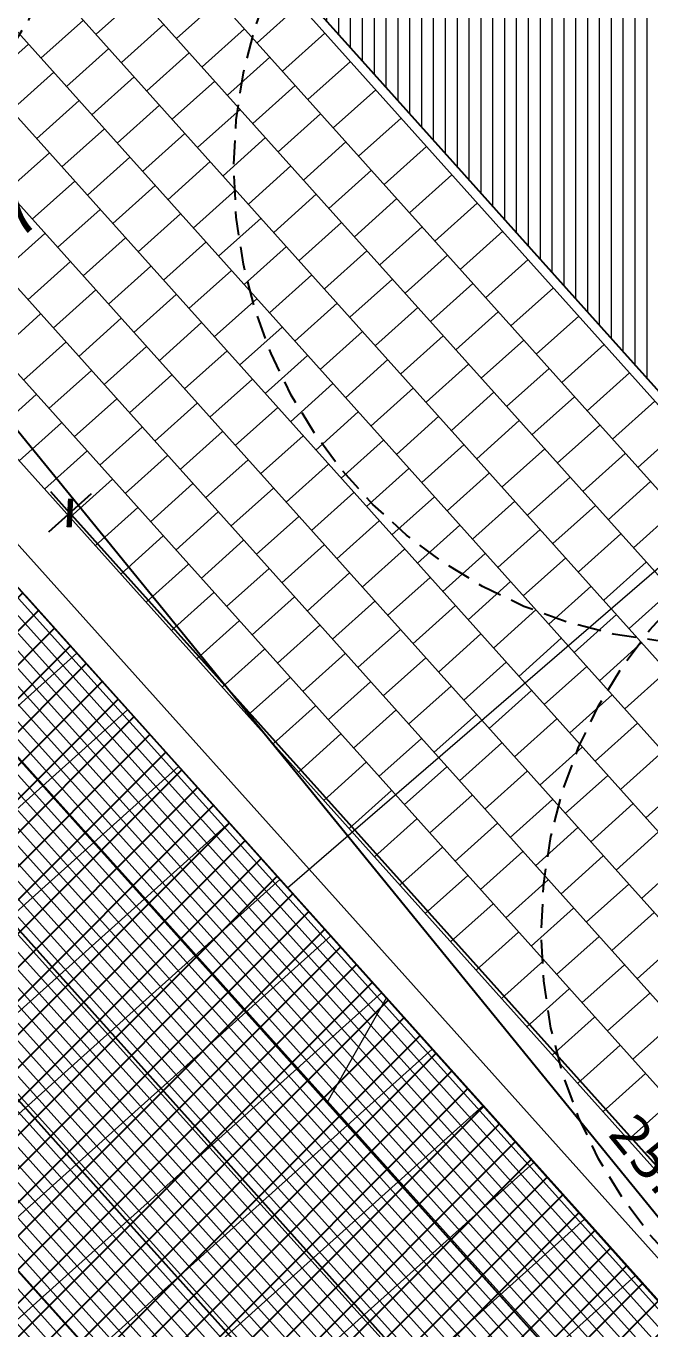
# Model space of a CAD drawing. Header units: metres. Extents: x 678805 to 1359287, y 2747329 to 5497370.
# Drawn here: x 679933.25 to 679939.81, y 2748764.2 to 2748777.91 of the extents above; entities that cross this region are included whole.
import ezdxf
from ezdxf.enums import TextEntityAlignment as Align

# ---------------------------------------------------------------- set-up
doc = ezdxf.new("R2010")
doc.units = ezdxf.units.M
doc.linetypes.add('XREF_MON_BUILDINGS$0$DASHEDX2', pattern=[1.5, 1, -0.5])
doc.linetypes.add('XREF_MON_SFT_TREES$0$HIDDEN', pattern=[0.375, 0.25, -0.125])
for name, color, linetype in [('00_XREF_MON_HSC_PAVEMENT', 7, 'Continuous'), ('00_XREF_TWQ_BUILDINGS', 7, 'Continuous'), ('00_XREF_TWQ_SFT_TREES', 7, 'Continuous'), ('XREF_MON_BUILDINGS$0$02-L-05 Stair', 6, 'Continuous'), ('XREF_MON_BUILDINGS$0$02-L-05 Stair_Levels', 81, 'Continuous'), ('XREF_MON_BUILDINGS$0$COTAUX', 7, 'Continuous'), ('XREF_MON_GENERAL_LAYOUT$0$02-L-Edge Line Stair +10cm', 6, 'Continuous'), ('XREF_MON_GENERAL_LAYOUT$0$02-L-Edge Line Step -10cm', 6, 'Continuous'), ('XREF_MON_SFT_TREES$0$SL_TREE_CANOPY', 251, 'XREF_MON_SFT_TREES$0$HIDDEN'), ('XREF_MON_SFT_TREES$0$SL_TREE_TRUNK', 251, 'Continuous')]:
    doc.layers.add(name, color=color, linetype=linetype)
for name, color, linetype, true_color in [('02-L-Waterfeatures 01', 7, 'Continuous', 0x4da6ff), ('XREF_MON_SFT_TREES$0$SL_TREE_ALBIZIA_LEBBECK', 7, 'Continuous', 0xa3a300), ('XREF_MON_SFT_TREES$0$SL_TREE_ZIZIPHUS_SPINA', 7, 'Continuous', 0xc6d408)]:
    doc.layers.add(name, color=color, linetype=linetype, true_color=true_color)
for name, color, linetype, lineweight in [('XREF_MON_GENERAL_LAYOUT$0$02-L-Level Curves 0.25-0.75m', 33, 'Continuous', 5), ('XREF_MON_GENERAL_LAYOUT$0$02-L-Level Curves 0.50m', 33, 'Continuous', 5), ('XREF_MON_GENERAL_LAYOUT$0$02-L-Level Curves 1m', 37, 'Continuous', 5), ('XREF_MON_GENERAL_LAYOUT$0$02-L-Material Change', 251, 'Continuous', 5)]:
    doc.layers.add(name, color=color, linetype=linetype, lineweight=lineweight)
for name, color, linetype, lineweight, true_color in [('XREF_MON_HSC_PAVEMENT$0$02-L-Joints-Paviment_07_Natural Stone', 7, 'Continuous', 5, 0x998833), ('XREF_MON_HSC_PAVEMENT$0$02-L-Joints-Paviment_07_Precast Concrete Blocks 60X40', 7, 'Continuous', 5, 0x999999), ('XREF_MON_HSC_PAVEMENT$0$03-TR-Pavement_02_Sealed Gravel', 7, 'Continuous', 5, 0x38321e), ('XREF_MON_HSC_PAVEMENT$0$03-TR-Pavement_07_Precast Concrete Blocks 60X40', 7, 'Continuous', 5, 0x999999), ('XREF_MON_HSC_PAVEMENT$0$03-TR-Pavement_08_Natural Stone Bleachers', 7, 'Continuous', 5, 0x969696)]:
    doc.layers.add(name, color=color, linetype=linetype, lineweight=lineweight, true_color=true_color)
doc.layers.get('XREF_MON_SFT_TREES$0$SL_TREE_ALBIZIA_LEBBECK').off()
doc.layers.get('XREF_MON_SFT_TREES$0$SL_TREE_ZIZIPHUS_SPINA').off()
doc.styles.add('XREF_MON_BUILDINGS$0$E200', font='verdana.ttf', dxfattribs={"height": 0.4})
doc.styles.add('XREF_MON_BUILDINGS$0$Standard', font='arial.ttf')
doc.styles.add('XREF_MON_GENERAL_LAYOUT$0$Standard', font='arial.ttf')
doc.dimstyles.new('XREF_MON_BUILDINGS$0$E200', dxfattribs={"dimscale": 0.03, "dimtxt": 12, "dimasz": 1, "dimexe": 0.1, "dimexo": 1, "dimgap": 4, "dimtad": 1, "dimzin": 0, "dimdsep": 46, "dimtxsty": 'XREF_MON_BUILDINGS$0$E200', "dimblk1": 'XREF_MON_BUILDINGS$0$LINCOT200', "dimblk2": 'XREF_MON_BUILDINGS$0$LINCOT200', "dimsah": 1, "dimcen": 0.1, "dimdle": 0.1, "dimse1": 1, "dimse2": 1, "dimclrt": 256, "dimadec": 0, "dimazin": 0, "dimtfac": 0.015385, "dimtofl": 0, "dimtmove": 0, "dimatfit": 3, "dimldrblk": 'XREF_MON_BUILDINGS$0$LINCOT200', "dimfxl": 1, "dimtolj": 1, "dimtzin": 0, "dimarcsym": 0})

# ---------------------------------------------------------------- blocks, each defined once
blk = doc.blocks.new('*U211')
at = {"linetype": 'XREF_MON_BUILDINGS$0$DASHEDX2', "ltscale": 0.5}
for points in [[(0, -1.5), (0, 1.5)], [(1.5, 0), (-1.5, 0)]]:
    blk.add_lwpolyline(points, dxfattribs=at)
blk.add_circle((0, 0), 0.75)
at = {"ltscale": 0.3, "style": 'XREF_MON_BUILDINGS$0$Standard'}
blk.add_attdef('COTES', text='', height=2, dxfattribs=at).set_placement((4.417, -2.215), align=Align.MIDDLE)
blk = doc.blocks.new('XREF_MON_BUILDINGS$0$LINCOT200')
for p, q in [((0, -10), (0, 10)), ((0, 0), (10, 0))]:
    blk.add_line(p, q)
at = {"const_width": 1.88}
blk.add_lwpolyline([(3.54, -3.54), (-3.54, 3.54)], dxfattribs=at)
at = {"layer": 'XREF_MON_BUILDINGS$0$COTAUX'}
blk.add_line((0, 0), (-1.25, 0), dxfattribs=at)
blk = doc.blocks.new('*D212')
at = {"layer": 'DEFPOINTS', "color": 0, "ltscale": 0.3, "transparency": 16777216}
for p in [(679931.752, 2748775.371), (679930.818, 2748774.61), (679946.748, 2748755.06)]:
    blk.add_point(p, dxfattribs=at)
at = {"layer": 'XREF_MON_BUILDINGS$0$02-L-05 Stair_Levels', "color": 0, "lineweight": -2, "ltscale": 0.3, "transparency": 16777216}
blk.add_line((679947.662, 2748755.844), (679931.771, 2748775.348), dxfattribs=at)
at = {"layer": 'XREF_MON_BUILDINGS$0$02-L-05 Stair_Levels', "color": 0, "lineweight": -2, "ltscale": 0.3, "transparency": 16777216, "xscale": 0.03, "yscale": 0.03, "zscale": 0.03}
for p, rotation in [((679931.752, 2748775.371), 129.1736567765125), ((679947.681, 2748755.821), 309.1736567765125)]:
    blk.add_blockref('XREF_MON_BUILDINGS$0$LINCOT200', p, dxfattribs=dict(at, rotation=rotation))
at = {"layer": 'XREF_MON_BUILDINGS$0$02-L-05 Stair_Levels', "ltscale": 0.3, "transparency": 16777216, "insert": (679940.002, 2748765.766), "char_height": 0.4, "attachment_point": 5, "rotation": 309.1737, "style": 'XREF_MON_BUILDINGS$0$E200'}
blk.add_mtext('\\A1;25.22', dxfattribs=at)
blk = doc.blocks.new('*D128')
at = {"layer": 'DEFPOINTS', "color": 0, "ltscale": 0.3, "transparency": 16777216}
for p in [(679933.708, 2748772.784), (679933.016, 2748772.162), (679947.684, 2748755.835)]:
    blk.add_point(p, dxfattribs=at)
at = {"layer": 'XREF_MON_BUILDINGS$0$02-L-05 Stair_Levels', "color": 0, "lineweight": -2, "ltscale": 0.3, "transparency": 16777216}
blk.add_line((679948.357, 2748756.48), (679933.728, 2748772.762), dxfattribs=at)
at = {"layer": 'XREF_MON_BUILDINGS$0$02-L-05 Stair_Levels', "color": 0, "lineweight": -2, "ltscale": 0.3, "transparency": 16777216, "xscale": 0.03, "yscale": 0.03, "zscale": 0.03}
for p, rotation in [((679933.708, 2748772.784), 131.9375448869224), ((679948.377, 2748756.457), 311.9375448869224)]:
    blk.add_blockref('XREF_MON_BUILDINGS$0$LINCOT200', p, dxfattribs=dict(at, rotation=rotation))
at = {"layer": 'XREF_MON_BUILDINGS$0$02-L-05 Stair_Levels', "ltscale": 0.3, "transparency": 16777216, "insert": (679941.287, 2748764.84), "char_height": 0.4, "attachment_point": 5, "rotation": 311.9375, "style": 'XREF_MON_BUILDINGS$0$E200'}
blk.add_mtext('\\A1;21.95', dxfattribs=at)
blk = doc.blocks.new('XREF_MON_SFT_TREES$0$Ziziphus_spina_christi')
h = blk.add_hatch()
h.set_pattern_fill('ANSI31', color=256, scale=0.1)
edge = h.paths.add_edge_path()
edge.add_arc((0, 0), 5, 0, 360)
at = {"layer": 'XREF_MON_SFT_TREES$0$SL_TREE_TRUNK'}
h = blk.add_hatch(color=256, dxfattribs=at)
h.dxf.hatch_style = 1
edge = h.paths.add_edge_path()
edge.add_arc((0, 0), 0.25, 0, 360)
at = {"layer": 'XREF_MON_SFT_TREES$0$SL_TREE_CANOPY', "linetype": 'XREF_MON_SFT_TREES$0$HIDDEN'}
blk.add_circle((0, 0), 5, dxfattribs=at)
at = {"layer": 'XREF_MON_SFT_TREES$0$SL_TREE_TRUNK'}
blk.add_circle((0, 0), 0.25, dxfattribs=at)
blk = doc.blocks.new('XREF_MON_SFT_TREES$0$Albizia_lebbeck')
h = blk.add_hatch()
h.set_pattern_fill('ANSI31', color=256, scale=0.1)
edge = h.paths.add_edge_path()
edge.add_arc((0, 0), 5, -25.4481, 334.5519)
at = {"layer": 'XREF_MON_SFT_TREES$0$SL_TREE_TRUNK'}
h = blk.add_hatch(color=256, dxfattribs=at)
h.dxf.hatch_style = 1
edge = h.paths.add_edge_path()
edge.add_arc((0, 0), 0.25, 0, 360)
at = {"layer": 'XREF_MON_SFT_TREES$0$SL_TREE_CANOPY', "linetype": 'XREF_MON_SFT_TREES$0$HIDDEN'}
blk.add_circle((0, 0), 5, dxfattribs=at)
at = {"layer": 'XREF_MON_SFT_TREES$0$SL_TREE_TRUNK'}
blk.add_circle((0, 0), 0.25, dxfattribs=at)
blk = doc.blocks.new('XREF_MON_SFT_TREES')
at = {"layer": 'XREF_MON_SFT_TREES$0$SL_TREE_ALBIZIA_LEBBECK', "rotation": 25.44812939262281}
blk.add_blockref('XREF_MON_SFT_TREES$0$Albizia_lebbeck', (679940.433, 2748776.409), dxfattribs=at)
at = {"layer": 'XREF_MON_SFT_TREES$0$SL_TREE_ZIZIPHUS_SPINA', "rotation": 25.44812939262281}
for p in [(679928.881, 2748780.364), (679943.669, 2748768.373)]:
    blk.add_blockref('XREF_MON_SFT_TREES$0$Ziziphus_spina_christi', p, dxfattribs=at)
blk = doc.blocks.new('XREF_MON_HSC_PAVEMENT')
at = {"layer": 'XREF_MON_HSC_PAVEMENT$0$03-TR-Pavement_02_Sealed Gravel', "linetype": 'Continuous'}
h = blk.add_hatch(dxfattribs=at)
h.set_pattern_fill('ANSI31', color=256, scale=0.0393, angle=45)
h.set_pattern_definition([(90, (652974.11672, 2717198.73223), (-0.1247775, 0), [])])
h.paths.add_polyline_path([(679942.353, 2748782.84), (679957.858, 2748787.975), (679962.616, 2748773.612), (679947.111, 2748768.477)], flags=16)
h.paths.add_polyline_path([(679947.422, 2748813.15), (679917.58, 2748798.949), (679953.093, 2748759.365), (679980.42, 2748776.369)])
at = {"layer": 'XREF_MON_HSC_PAVEMENT$0$03-TR-Pavement_08_Natural Stone Bleachers', "ltscale": 0.3}
h = blk.add_hatch(dxfattribs=at)
h.set_pattern_fill('ANSI31', color=256, scale=0.0393, angle=87)
h.set_pattern_definition([(132, (0, 0), (-0.092727753461, -0.083492444235), [])])
h.paths.add_polyline_path([(679919.201, 2748764.2), (679930.812, 2748774.618), (679947.781, 2748755.706), (679946.748, 2748755.06), (679945.323, 2748754.852), (679943.898, 2748754.643), (679942.473, 2748754.434), (679941.049, 2748754.225), (679939.624, 2748754.016), (679938.199, 2748753.807), (679936.774, 2748753.599), (679935.349, 2748753.39), (679933.924, 2748753.181), (679932.499, 2748752.972), (679931.075, 2748752.763), (679929.65, 2748752.555)])
at = {"layer": 'XREF_MON_HSC_PAVEMENT$0$02-L-Joints-Paviment_07_Natural Stone'}
for points in [[(679922.17, 2748760.891), (679933.781, 2748771.309)], [(679922.705, 2748760.296), (679934.315, 2748770.714)], [(679923.239, 2748759.7), (679934.85, 2748770.118)], [(679923.773, 2748759.105), (679935.384, 2748769.523)], [(679924.307, 2748758.509), (679935.918, 2748768.927)], [(679924.842, 2748757.914), (679936.452, 2748768.332)], [(679925.376, 2748757.318), (679936.987, 2748767.736)], [(679925.91, 2748756.723), (679937.521, 2748767.141)], [(679926.444, 2748756.128), (679938.055, 2748766.545)], [(679926.979, 2748755.532), (679938.59, 2748765.95)], [(679927.513, 2748754.937), (679939.124, 2748765.355)], [(679928.047, 2748754.341), (679939.658, 2748764.759)]]:
    blk.add_lwpolyline(points, dxfattribs=at)
at = {"layer": 'XREF_MON_HSC_PAVEMENT$0$02-L-Joints-Paviment_07_Precast Concrete Blocks 60X40'}
for points in [[(679934.431, 2748778.222), (679933.984, 2748777.822)], [(679935.278, 2748778.176), (679934.832, 2748777.776)], [(679936.126, 2748778.13), (679935.679, 2748777.73)], [(679933.851, 2748777.97), (679933.404, 2748777.57)], [(679934.698, 2748777.924), (679934.252, 2748777.524)], [(679935.545, 2748777.879), (679935.099, 2748777.478)], [(679936.393, 2748777.833), (679935.946, 2748777.432)], [(679933.271, 2748777.719), (679932.824, 2748777.318)], [(679934.118, 2748777.673), (679933.671, 2748777.272)], [(679934.965, 2748777.627), (679934.519, 2748777.226)], [(679935.813, 2748777.581), (679935.366, 2748777.18)], [(679936.66, 2748777.535), (679936.213, 2748777.134)], [(679933.538, 2748777.421), (679933.091, 2748777.02)], [(679934.385, 2748777.375), (679933.938, 2748776.974)], [(679935.232, 2748777.329), (679934.786, 2748776.928)], [(679936.08, 2748777.283), (679935.633, 2748776.882)], [(679936.927, 2748777.237), (679936.48, 2748776.836)], [(679933.805, 2748777.123), (679933.358, 2748776.722)], [(679934.652, 2748777.077), (679934.206, 2748776.677)], [(679935.499, 2748777.031), (679935.053, 2748776.631)], [(679936.347, 2748776.985), (679935.9, 2748776.585)], [(679937.194, 2748776.939), (679936.747, 2748776.539)], [(679934.072, 2748776.825), (679933.625, 2748776.425)], [(679934.919, 2748776.779), (679934.473, 2748776.379)], [(679935.767, 2748776.734), (679935.32, 2748776.333)], [(679936.614, 2748776.688), (679936.167, 2748776.287)], [(679933.492, 2748776.574), (679933.045, 2748776.173)], [(679934.339, 2748776.528), (679933.893, 2748776.127)], [(679937.461, 2748776.642), (679937.015, 2748776.241)], [(679935.186, 2748776.482), (679934.74, 2748776.081)], [(679936.034, 2748776.436), (679935.587, 2748776.035)], [(679936.881, 2748776.39), (679936.434, 2748775.989)], [(679933.759, 2748776.276), (679933.312, 2748775.875)], [(679937.728, 2748776.344), (679937.282, 2748775.943)], [(679934.606, 2748776.23), (679934.16, 2748775.829)], [(679935.454, 2748776.184), (679935.007, 2748775.783)], [(679936.301, 2748776.138), (679935.854, 2748775.737)], [(679934.026, 2748775.978), (679933.579, 2748775.577)], [(679937.148, 2748776.092), (679936.702, 2748775.691)], [(679937.995, 2748776.046), (679937.549, 2748775.645)], [(679934.873, 2748775.932), (679934.427, 2748775.531)], [(679935.721, 2748775.886), (679935.274, 2748775.486)], [(679936.568, 2748775.84), (679936.121, 2748775.44)], [(679933.446, 2748775.726), (679932.999, 2748775.326)], [(679937.415, 2748775.794), (679936.969, 2748775.394)], [(679938.263, 2748775.748), (679937.816, 2748775.348)], [(679934.293, 2748775.68), (679933.847, 2748775.28)], [(679935.14, 2748775.634), (679934.694, 2748775.234)], [(679935.988, 2748775.588), (679935.541, 2748775.188)], [(679933.713, 2748775.429), (679933.266, 2748775.028)], [(679936.835, 2748775.543), (679936.388, 2748775.142)], [(679937.682, 2748775.497), (679937.236, 2748775.096)], [(679938.53, 2748775.451), (679938.083, 2748775.05)], [(679934.56, 2748775.383), (679934.114, 2748774.982)], [(679935.408, 2748775.337), (679934.961, 2748774.936)], [(679936.255, 2748775.291), (679935.808, 2748774.89)], [(679937.102, 2748775.245), (679936.656, 2748774.844)], [(679937.949, 2748775.199), (679937.503, 2748774.798)], [(679938.797, 2748775.153), (679938.35, 2748774.752)], [(679933.98, 2748775.131), (679933.534, 2748774.73)], [(679934.827, 2748775.085), (679934.381, 2748774.684)], [(679935.675, 2748775.039), (679935.228, 2748774.638)], [(679933.4, 2748774.879), (679932.953, 2748774.478)], [(679936.522, 2748774.993), (679936.075, 2748774.592)], [(679937.369, 2748774.947), (679936.923, 2748774.546)], [(679938.217, 2748774.901), (679937.77, 2748774.5)], [(679934.247, 2748774.833), (679933.801, 2748774.432)], [(679935.095, 2748774.787), (679934.648, 2748774.386)], [(679935.942, 2748774.741), (679935.495, 2748774.341)], [(679939.064, 2748774.855), (679938.617, 2748774.455)], [(679936.789, 2748774.695), (679936.343, 2748774.295)], [(679937.636, 2748774.649), (679937.19, 2748774.249)], [(679938.484, 2748774.603), (679938.037, 2748774.203)], [(679933.667, 2748774.581), (679933.22, 2748774.181)], [(679934.514, 2748774.535), (679934.068, 2748774.135)], [(679935.362, 2748774.489), (679934.915, 2748774.089)], [(679939.331, 2748774.557), (679938.884, 2748774.157)], [(679936.209, 2748774.443), (679935.762, 2748774.043)], [(679937.056, 2748774.398), (679936.61, 2748773.997)], [(679937.904, 2748774.352), (679937.457, 2748773.951)], [(679933.934, 2748774.284), (679933.488, 2748773.883)], [(679934.782, 2748774.238), (679934.335, 2748773.837)], [(679935.629, 2748774.192), (679935.182, 2748773.791)], [(679938.751, 2748774.306), (679938.304, 2748773.905)], [(679939.598, 2748774.26), (679939.151, 2748773.859)], [(679936.476, 2748774.146), (679936.029, 2748773.745)], [(679937.323, 2748774.1), (679936.877, 2748773.699)], [(679938.171, 2748774.054), (679937.724, 2748773.653)], [(679933.354, 2748774.032), (679932.907, 2748773.631)], [(679934.201, 2748773.986), (679933.755, 2748773.585)], [(679935.049, 2748773.94), (679934.602, 2748773.539)], [(679939.018, 2748774.008), (679938.571, 2748773.607)], [(679939.865, 2748773.962), (679939.419, 2748773.561)], [(679935.896, 2748773.894), (679935.449, 2748773.493)], [(679936.743, 2748773.848), (679936.297, 2748773.447)], [(679937.59, 2748773.802), (679937.144, 2748773.401)], [(679933.621, 2748773.734), (679933.175, 2748773.333)], [(679934.468, 2748773.688), (679934.022, 2748773.287)], [(679935.316, 2748773.642), (679934.869, 2748773.241)], [(679938.438, 2748773.756), (679937.991, 2748773.355)], [(679939.285, 2748773.71), (679938.838, 2748773.309)], [(679940.132, 2748773.664), (679939.686, 2748773.264)], [(679936.163, 2748773.596), (679935.716, 2748773.196)], [(679937.01, 2748773.55), (679936.564, 2748773.15)], [(679937.858, 2748773.504), (679937.411, 2748773.104)], [(679933.888, 2748773.436), (679933.442, 2748773.036)], [(679934.736, 2748773.39), (679934.289, 2748772.99)], [(679938.705, 2748773.458), (679938.258, 2748773.058)], [(679939.552, 2748773.412), (679939.106, 2748773.012)], [(679935.583, 2748773.344), (679935.136, 2748772.944)], [(679936.43, 2748773.298), (679935.984, 2748772.898)], [(679937.277, 2748773.252), (679936.831, 2748772.852)], [(679934.155, 2748773.139), (679933.709, 2748772.738)], [(679935.003, 2748773.093), (679934.556, 2748772.692)], [(679938.125, 2748773.207), (679937.678, 2748772.806)], [(679938.972, 2748773.161), (679938.525, 2748772.76)], [(679939.819, 2748773.115), (679939.373, 2748772.714)], [(679935.85, 2748773.047), (679935.403, 2748772.646)], [(679936.697, 2748773.001), (679936.251, 2748772.6)], [(679937.545, 2748772.955), (679937.098, 2748772.554)], [(679934.423, 2748772.841), (679933.976, 2748772.44)], [(679938.392, 2748772.909), (679937.945, 2748772.508)], [(679939.239, 2748772.863), (679938.792, 2748772.462)], [(679940.086, 2748772.817), (679939.64, 2748772.416)], [(679935.27, 2748772.795), (679934.823, 2748772.394)], [(679936.117, 2748772.749), (679935.67, 2748772.348)], [(679936.964, 2748772.703), (679936.518, 2748772.302)], [(679934.69, 2748772.543), (679934.243, 2748772.142)], [(679937.812, 2748772.657), (679937.365, 2748772.256)], [(679938.659, 2748772.611), (679938.212, 2748772.21)], [(679939.506, 2748772.565), (679939.06, 2748772.164)], [(679935.537, 2748772.497), (679935.09, 2748772.096)], [(679936.384, 2748772.451), (679935.938, 2748772.05)], [(679937.231, 2748772.405), (679936.785, 2748772.005)], [(679938.079, 2748772.359), (679937.632, 2748771.959)], [(679938.926, 2748772.313), (679938.479, 2748771.913)], [(679939.773, 2748772.267), (679939.327, 2748771.867)], [(679934.957, 2748772.245), (679934.51, 2748771.845)], [(679935.804, 2748772.199), (679935.357, 2748771.799)], [(679936.651, 2748772.153), (679936.205, 2748771.753)], [(679937.499, 2748772.107), (679937.052, 2748771.707)], [(679938.346, 2748772.062), (679937.899, 2748771.661)], [(679939.193, 2748772.016), (679938.747, 2748771.615)], [(679935.224, 2748771.948), (679934.777, 2748771.547)], [(679936.071, 2748771.902), (679935.625, 2748771.501)], [(679936.918, 2748771.856), (679936.472, 2748771.455)], [(679940.04, 2748771.97), (679939.594, 2748771.569)], [(679937.766, 2748771.81), (679937.319, 2748771.409)], [(679938.613, 2748771.764), (679938.166, 2748771.363)], [(679939.46, 2748771.718), (679939.014, 2748771.317)], [(679935.491, 2748771.65), (679935.044, 2748771.249)], [(679936.338, 2748771.604), (679935.892, 2748771.203)], [(679937.186, 2748771.558), (679936.739, 2748771.157)], [(679938.033, 2748771.512), (679937.586, 2748771.111)], [(679938.88, 2748771.466), (679938.433, 2748771.065)], [(679935.758, 2748771.352), (679935.311, 2748770.951)], [(679936.605, 2748771.306), (679936.159, 2748770.905)], [(679939.727, 2748771.42), (679939.281, 2748771.019)], [(679937.453, 2748771.26), (679937.006, 2748770.86)], [(679938.3, 2748771.214), (679937.853, 2748770.814)], [(679939.147, 2748771.168), (679938.701, 2748770.768)], [(679936.025, 2748771.054), (679935.579, 2748770.654)], [(679939.994, 2748771.122), (679939.548, 2748770.722)], [(679936.872, 2748771.008), (679936.426, 2748770.608)], [(679937.72, 2748770.962), (679937.273, 2748770.562)], [(679938.567, 2748770.917), (679938.12, 2748770.516)], [(679936.292, 2748770.757), (679935.846, 2748770.356)], [(679939.414, 2748770.871), (679938.968, 2748770.47)], [(679937.14, 2748770.711), (679936.693, 2748770.31)], [(679937.987, 2748770.665), (679937.54, 2748770.264)], [(679938.834, 2748770.619), (679938.388, 2748770.218)], [(679939.681, 2748770.573), (679939.235, 2748770.172)], [(679936.559, 2748770.459), (679936.113, 2748770.058)], [(679937.407, 2748770.413), (679936.96, 2748770.012)], [(679938.254, 2748770.367), (679937.807, 2748769.966)], [(679939.101, 2748770.321), (679938.655, 2748769.92)], [(679939.949, 2748770.275), (679939.502, 2748769.874)], [(679936.827, 2748770.161), (679936.38, 2748769.76)], [(679937.674, 2748770.115), (679937.227, 2748769.714)], [(679938.521, 2748770.069), (679938.074, 2748769.669)], [(679939.368, 2748770.023), (679938.922, 2748769.623)], [(679940.216, 2748769.977), (679939.769, 2748769.577)], [(679937.094, 2748769.863), (679936.647, 2748769.463)], [(679937.941, 2748769.817), (679937.494, 2748769.417)], [(679938.788, 2748769.771), (679938.342, 2748769.371)], [(679939.636, 2748769.726), (679939.189, 2748769.325)], [(679937.361, 2748769.566), (679936.914, 2748769.165)], [(679938.208, 2748769.52), (679937.761, 2748769.119)], [(679939.055, 2748769.474), (679938.609, 2748769.073)], [(679939.903, 2748769.428), (679939.456, 2748769.027)], [(679937.628, 2748769.268), (679937.181, 2748768.867)], [(679938.475, 2748769.222), (679938.029, 2748768.821)], [(679939.322, 2748769.176), (679938.876, 2748768.775)], [(679940.17, 2748769.13), (679939.723, 2748768.729)], [(679937.895, 2748768.97), (679937.448, 2748768.569)], [(679938.742, 2748768.924), (679938.296, 2748768.524)], [(679939.59, 2748768.878), (679939.143, 2748768.478)], [(679938.162, 2748768.672), (679937.715, 2748768.272)], [(679939.009, 2748768.626), (679938.563, 2748768.226)], [(679939.857, 2748768.581), (679939.41, 2748768.18)], [(679938.429, 2748768.375), (679937.983, 2748767.974)], [(679939.277, 2748768.329), (679938.83, 2748767.928)], [(679940.124, 2748768.283), (679939.677, 2748767.882)], [(679938.696, 2748768.077), (679938.25, 2748767.676)], [(679939.544, 2748768.031), (679939.097, 2748767.63)], [(679938.963, 2748767.779), (679938.517, 2748767.378)], [(679939.811, 2748767.733), (679939.364, 2748767.333)], [(679939.231, 2748767.481), (679938.784, 2748767.081)], [(679940.078, 2748767.435), (679939.631, 2748767.035)], [(679939.498, 2748767.184), (679939.051, 2748766.783)], [(679939.765, 2748766.886), (679939.318, 2748766.485)], [(679940.032, 2748766.588), (679939.585, 2748766.188)]]:
    blk.add_lwpolyline(points, dxfattribs=at)
at = {"layer": 'XREF_MON_HSC_PAVEMENT$0$03-TR-Pavement_07_Precast Concrete Blocks 60X40'}
for p, q in [((679916.714, 2748798.869), (679943.292, 2748769.244)), ((679915.019, 2748798.063), (679947.427, 2748761.94)), ((679914.454, 2748797.794), (679946.98, 2748761.539)), ((679912.76, 2748796.988), (679949.075, 2748756.509)), ((679926.15, 2748787.453), (679942.845, 2748768.844)), ((679925.703, 2748787.052), (679951.661, 2748758.119)), ((679921.579, 2748786.258), (679948.557, 2748756.187)), ((679929.706, 2748779.895), (679950.109, 2748757.153)), ((679929.259, 2748779.495), (679949.592, 2748756.831))]:
    blk.add_line(p, q, dxfattribs=at)
blk = doc.blocks.new('XREF_MON_GENERAL_LAYOUT')
at = {"layer": 'XREF_MON_GENERAL_LAYOUT$0$02-L-Edge Line Stair +10cm', "elevation": 0}
for points in [[(679933.247, 2748771.905), (679947.783, 2748755.704)], [(679945.324, 2748754.851), (679931.23, 2748770.559)], [(679942.474, 2748754.433), (679929.443, 2748768.956)]]:
    blk.add_lwpolyline(points, dxfattribs=at)
at = {"layer": 'XREF_MON_GENERAL_LAYOUT$0$02-L-Edge Line Stair +10cm'}
for points in [[(679946.748, 2748755.06), (679932.123, 2748771.361)], [(679943.899, 2748754.642), (679930.567, 2748769.5)]]:
    blk.add_lwpolyline(points, dxfattribs=at)
at = {"layer": 'XREF_MON_GENERAL_LAYOUT$0$02-L-Edge Line Step -10cm'}
blk.add_line((679953.093, 2748759.365), (679917.58, 2748798.949), dxfattribs=at)
at = {"layer": 'XREF_MON_GENERAL_LAYOUT$0$02-L-Level Curves 0.25-0.75m', "ltscale": 0.3}
for points in [[(679976.134, 2748803.459), (679935.998, 2748768.838)], [(679964.783, 2748716.161), (679965.808, 2748716.5), (679963.564, 2748723.294), (679964.641, 2748723.861), (679961.233, 2748734.178), (679962.31, 2748734.744), (679959.692, 2748742.672), (679943.545, 2748737.709), (679934.856, 2748747.657), (679944.287, 2748754.699), (679945.324, 2748754.851), (679938.339, 2748762.634), (679938.964, 2748763.735), (679929.919, 2748773.817), (679929.347, 2748773.304), (679911.203, 2748795.853), (679857.938, 2748756.357), (679858.359, 2748755.083), (679852.607, 2748750.924), (679851.9, 2748751.88), (679821.088, 2748729.033), (679830.223, 2748723.793), (679834.968, 2748726.752), (679834.968, 2748726.752)], [(679961.661, 2748729.056), (679958.392, 2748738.954), (679959.469, 2748739.52), (679959.204, 2748740.322), (679958.064, 2748739.946), (679930.641, 2748731.528), (679924.609, 2748741.306), (679942.12, 2748754.381), (679942.474, 2748754.433), (679942.194, 2748754.746), (679942.818, 2748755.846), (679928.522, 2748771.78), (679929.147, 2748772.881), (679929.025, 2748773.015), (679927.939, 2748772.041), (679910.321, 2748793.936), (679858.273, 2748755.343), (679859.709, 2748750.995), (679857.371, 2748749.392), (679857.832, 2748748.487), (679855.549, 2748746.942), (679852.503, 2748751.064), (679831.699, 2748735.639)]]:
    blk.add_lwpolyline(points, dxfattribs=at)
at = {"layer": 'XREF_MON_GENERAL_LAYOUT$0$02-L-Level Curves 0.50m', "ltscale": 0.3}
blk.add_lwpolyline([(679837.088, 2748728.074), (679835.524, 2748727.099), (679826.393, 2748732.336), (679852.201, 2748751.473), (679853.783, 2748749.332), (679859.036, 2748753.031), (679858.105, 2748755.851), (679910.762, 2748794.896), (679928.644, 2748772.673), (679929.026, 2748773.016), (679940.891, 2748759.791), (679940.267, 2748758.69), (679943.683, 2748754.883)], dxfattribs=at)
at = {"layer": 'XREF_MON_GENERAL_LAYOUT$0$02-L-Level Curves 1m', "ltscale": 0.3}
for points in [[(679815.782, 2748725.73), (679851.599, 2748752.288), (679851.43, 2748752.515), (679857.676, 2748757.151), (679857.771, 2748756.864), (679911.645, 2748796.812), (679930.051, 2748773.936), (679930.812, 2748774.618), (679937.037, 2748767.68), (679936.413, 2748766.579), (679946.747, 2748755.06), (679945.346, 2748754.854), (679939.974, 2748750.843), (679949.996, 2748740.8), (679960.507, 2748744.03), (679962.565, 2748737.797)], [(679937.817, 2748681.116), (679923.203, 2748689.498), (679919.574, 2748695.36), (679918.465, 2748694.994), (679917.325, 2748695.867), (679914.009, 2748694.772), (679837.005, 2748738.942), (679852.804, 2748750.657), (679856.139, 2748746.144), (679860.376, 2748748.974), (679858.44, 2748754.836), (679909.88, 2748792.978), (679927.235, 2748771.409), (679928.132, 2748772.214), (679931.074, 2748768.936), (679930.449, 2748767.836), (679942.474, 2748754.433)]]:
    blk.add_lwpolyline(points, dxfattribs=at)
at = {"layer": 'XREF_MON_GENERAL_LAYOUT$0$02-L-Material Change', "ltscale": 0.3}
blk.add_lwpolyline([(679953.212, 2748759.084), (679917.279, 2748799.138)], dxfattribs=at)
at = {"layer": 'XREF_MON_GENERAL_LAYOUT$0$02-L-Material Change', "ltscale": 0.3, "elevation": 0}
blk.add_lwpolyline([(679931.035, 2748774.819), (679948.006, 2748755.905)], dxfattribs=at)
at = {"style": 'XREF_MON_GENERAL_LAYOUT$0$Standard'}
for tag, rotation, p in [('604,00', 330.2643, (679905.77, 2748776.558)), ('603,00', 330.2643, (679901.861, 2748753.477)), ('600,00', 133.826, (679944.597, 2748745.153)), ('602,00', 330.2643, (679883.319, 2748738.727)), ('601,00', 117.8906, (679920.972, 2748732.87)), ('601,00', 330.2643, (679864.777, 2748723.976)), ('600,00', 40.8833, (679777.405, 2748705.444, 1.17)), ('602,00', 330.2643, (679941.275, 2748705.483)), ('601,00', 40.8833, (679701.798, 2748703.889, 1.17)), ('598,00', 62.091, (679810.267, 2748702.619)), ('600,00', 330.2643, (679877.781, 2748691.131)), ('600,00', 19.5511, (679920.444, 2748685.496)), ('601,00', 330.2643, (679934.813, 2748683.804)), ('599,00', 330.2643, (679854.567, 2748679.061)), ('600,00', 88.3928, (679743.913, 2748675.572)), ('599,00', 20.6086, (679924.26, 2748675.216)), ('601,00', 88.3928, (679728.035, 2748671.318, -2)), ('602,00', 88.3928, (679711.826, 2748665.966, -1)), ('603,00', 88.3928, (679695.615, 2748660.611)), ('599,00', 40.8833, (679788.807, 2748655.829, 1.17)), ('601,00', 40.8833, (679627.612, 2748644.603, 1.17)), ('603,00', 41.7058, (679702.499, 2748628.484, 1.17)), ('600,00', 40.8833, (679645.925, 2748597.926, 1.17)), ('599,00', 34.2277, (679673.574, 2748555.136, 5.34))]:
    blk.add_attdef(tag, text='', height=1, rotation=rotation, dxfattribs=at).set_placement(p, align=Align.MIDDLE)
at = {"ltscale": 0.3, "style": 'XREF_MON_GENERAL_LAYOUT$0$Standard'}
for tag, rotation, p in [('603,50', 330.2643, (679911.501, 2748760.57)), ('602,50', 330.2643, (679892.865, 2748745.846)), ('600,50', 133.826, (679933.048, 2748738.729)), ('601,50', 330.2643, (679873.581, 2748731.671)), ('601,50', 101.2857, (679909.522, 2748726.945)), ('602,50', 330.2643, (679948.625, 2748713.86)), ('600,50', 39.606, (679743.243, 2748706.971)), ('600,50', 330.2643, (679880.266, 2748702.726)), ('600,50', 17.3537, (679917.615, 2748690.554)), ('599,50', 330.2643, (679867.197, 2748684.716)), ('599,50', 18.8944, (679921.71, 2748680.578)), ('599,50', 39.606, (679778.991, 2748677.241)), ('600,50', 88.3928, (679735.925, 2748673.586)), ('601,50', 88.3928, (679719.906, 2748668.581)), ('602,50', 88.3928, (679703.474, 2748663.452)), ('598,50', 330.2643, (679861.765, 2748662.397)), ('601,50', 39.606, (679610.513, 2748662.061)), ('600,00', 41.7058, (679752.308, 2748637.685)), ('601,00', 41.7058, (679736.044, 2748634.538)), ('599,00', 35.0835, (679763.043, 2748634.415, 1.17)), ('602,00', 41.7058, (679720.174, 2748633.096, 1.17)), ('600,00', 35.0835, (679747.063, 2748629.903, 1.17)), ('601,00', 35.0835, (679731.246, 2748625.239, 1.17)), ('600,50', 39.606, (679636.92, 2748621.339)), ('602,00', 35.0835, (679715.4, 2748620.639, 1.17)), ('599,50', 28.7604, (679659.482, 2748574.323))]:
    blk.add_attdef(tag, text='', height=1, rotation=rotation, dxfattribs=at).set_placement(p, align=Align.MIDDLE)
blk = doc.blocks.new('XREF_MON_BUILDINGS')
at = {"layer": 'XREF_MON_BUILDINGS$0$02-L-05 Stair'}
h = blk.add_hatch(dxfattribs=at)
h.set_pattern_fill('ANSI31', color=256, scale=2)
h.set_pattern_definition([(45, (680966.94765, 2748532.53425), (-0.176776695, 0.176776695), [])])
h.paths.add_polyline_path([(679919.201, 2748764.2), (679929.649, 2748752.554), (679946.748, 2748755.061), (679947.684, 2748755.835), (679933.016, 2748772.162), (679930.812, 2748774.618)])
blk.add_lwpolyline([(679919.201, 2748764.2), (679929.649, 2748752.554), (679946.748, 2748755.061), (679947.684, 2748755.835), (679933.016, 2748772.162), (679930.812, 2748774.618), (679919.201, 2748764.2)], dxfattribs=at)
at = {"layer": 'XREF_MON_BUILDINGS$0$02-L-05 Stair_Levels', "ltscale": 0.3, "xscale": 0.25, "yscale": 0.25, "zscale": 0.25, "rotation": 42}
blk.add_blockref('*U211', (679930.818, 2748774.61, 0), dxfattribs=at).add_auto_attribs({'COTES': 'B.S 599.77'})
at = {"layer": 'XREF_MON_BUILDINGS$0$02-L-05 Stair_Levels', "ltscale": 0.3}
dim = blk.add_linear_dim(base=(679931.752, 2748775.371), p1=(679946.748, 2748755.06), p2=(679930.818, 2748774.61), angle=129.1737, dimstyle='XREF_MON_BUILDINGS$0$E200', dxfattribs=at)
dim.commit()
dim.dimension.update_dxf_attribs({"geometry": '*D212', "text_midpoint": (679939.747, 2748765.558), "dimtype": 129})
dim = blk.add_aligned_dim(p1=(679947.684, 2748755.835), p2=(679933.016, 2748772.162), distance=-0.931, dimstyle='XREF_MON_BUILDINGS$0$E200', dxfattribs=at)
dim.commit()
dim.dimension.update_dxf_attribs({"geometry": '*D128', "text_midpoint": (679941.287, 2748764.84)})

msp = doc.modelspace()

# ---------------------------------------------------------------- block references
at = {"layer": '00_XREF_MON_HSC_PAVEMENT'}
msp.add_blockref('XREF_MON_HSC_PAVEMENT', (0, 0), dxfattribs=at)

# ---------------------------------------------------------------- next in the draw order: block references
at = {"layer": '00_XREF_TWQ_BUILDINGS'}
msp.add_blockref('XREF_MON_BUILDINGS', (0, 0), dxfattribs=at)

# ---------------------------------------------------------------- next in the draw order: block references
msp.add_blockref('XREF_MON_BUILDINGS', (0, 0))

# ---------------------------------------------------------------- next in the draw order: block references
at = {"layer": '00_XREF_TWQ_SFT_TREES'}
msp.add_blockref('XREF_MON_SFT_TREES', (0, 0), dxfattribs=at)
at = {"layer": '02-L-Waterfeatures 01', "color": 18, "true_color": 0x000000}
msp.add_blockref('XREF_MON_GENERAL_LAYOUT', (0, 0), dxfattribs=at)

doc.saveas('drawing.dxf')
